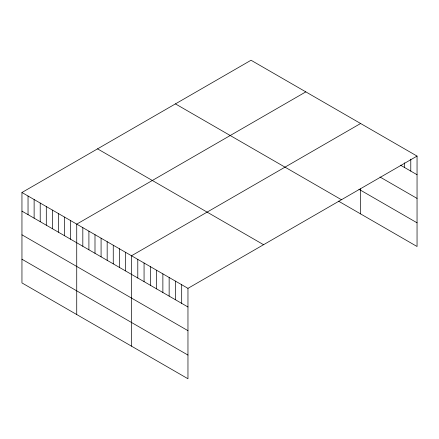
<?xml version="1.0" encoding="UTF-8"?>
<svg xmlns="http://www.w3.org/2000/svg" width="439" height="439" viewBox="0 0 439 439"><rect width="100%" height="100%" fill="white"/><g stroke="black" fill="none" stroke-linecap="round" stroke-linejoin="round"><path stroke-width="0.66" d="M417.05 156.086L187.963 288.352L187.963 378.758L21.95 282.914L21.95 192.501L251.037 60.242L417.05 156.086L417.05 246.498L338.469 201.128M305.824 91.872L76.732 224.131L76.732 314.543M360.606 123.502L131.519 255.761L131.519 346.173M400.516 165.174L417.05 174.722M379.993 177.01L417.05 198.406M358.943 189.264L417.05 222.809M175.441 103.889L341.449 199.734M97.551 148.854L263.559 244.704M21.95 192.501L187.963 288.352M21.95 211.137L187.963 306.982M21.95 234.821L187.963 330.671M21.95 259.224L187.963 355.074M410.778 159.121L410.778 171.1M404.506 162.82L404.506 167.478M360.606 188.869L360.606 213.908M181.691 284.73L181.691 303.36M175.419 281.108L175.419 299.744M169.147 277.486L169.147 296.122M162.874 273.865L162.874 292.5M156.602 270.243L156.602 288.878M150.336 266.627L150.336 285.257M144.063 263.005L144.063 281.635M137.791 259.383L137.791 278.019M125.433 252.249L125.433 270.879M119.342 248.732L119.342 267.367M113.257 245.22L113.257 263.85M107.171 241.702L107.171 260.338M101.085 238.19L101.085 256.826M94.994 234.673L94.994 253.308M88.908 231.161L88.908 249.796M82.823 227.649L82.823 246.279M70.646 220.619L70.646 239.25M64.56 217.102L64.56 235.738M58.475 213.59L58.475 232.22M52.384 210.072L52.384 228.708M46.298 206.56L46.298 225.196M40.212 203.048L40.212 221.679M34.127 199.531L34.127 218.167M28.036 196.019L28.036 214.649"/></g></svg>
